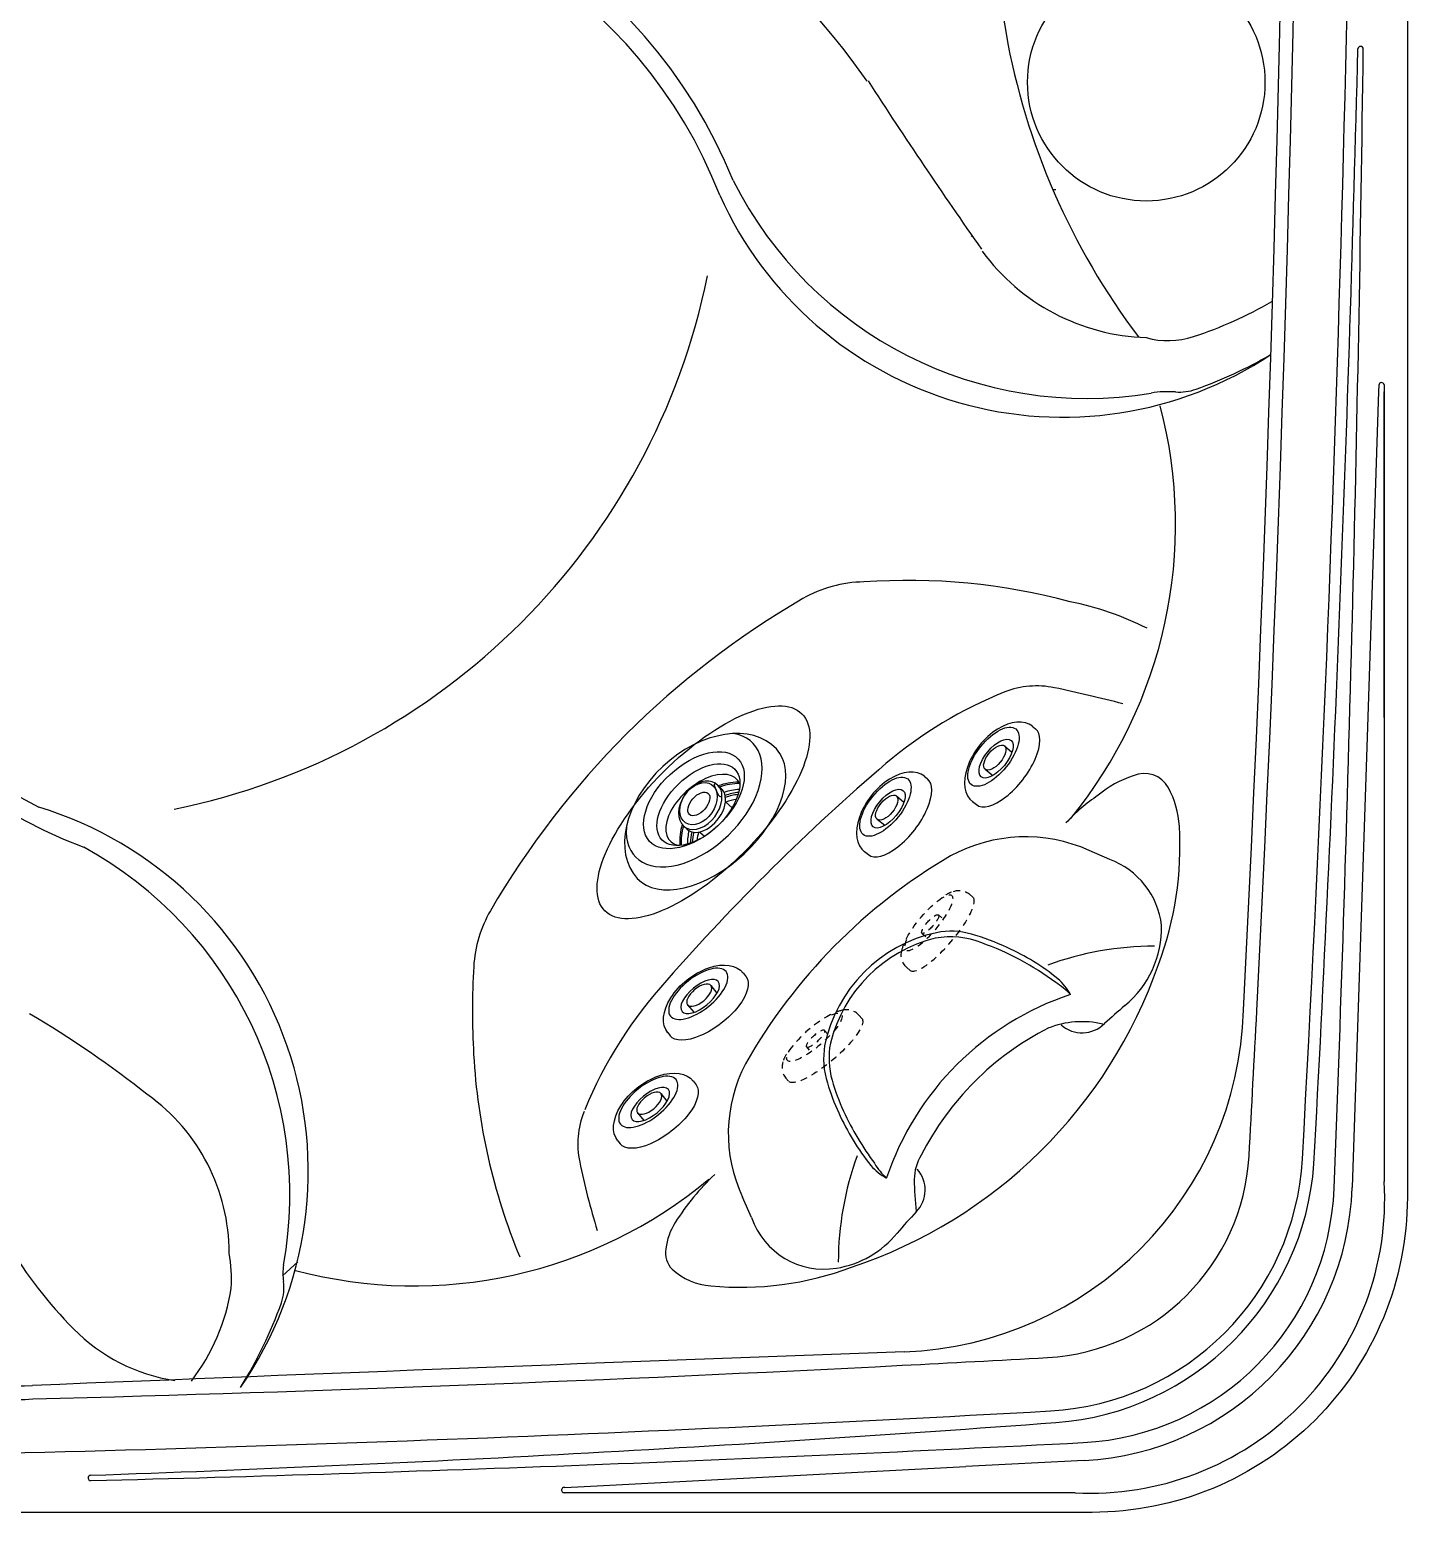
# Model space of a CAD drawing. Header units: inches. Extents: x 2 to 86, y -22 to 129.
# Drawn here: x 60.67 to 86.44, y 5 to 32.73 of the extents above; entities that cross this region are included whole.
import ezdxf

# ---------------------------------------------------------------- set-up
doc = ezdxf.new("R2010")
doc.units = ezdxf.units.IN
doc.header["$MEASUREMENT"] = 0
doc.linetypes.add('HIDDEN', pattern=[0.375, 0.25, -0.125])
doc.layers.add('1', color=4, linetype='Continuous')

# ---------------------------------------------------------------- blocks, each defined once
blk = doc.blocks.new('ASDEEE558')
at = {"layer": '1', "linetype": 'Continuous'}
for p, q in [((16.315318, 80.890462), (16.242442, 80.952465)), ((15.13424733870228, 79.53324027006609), (15.077647, 79.58308799999999))]:
    blk.add_line(p, q, dxfattribs=at)
at = {"layer": '1', "color": 3, "linetype": 'Continuous'}
for p, q in [((16.05104821884129, 80.30033029388892), (15.91253274989026, 80.41929732936433)), ((15.67013192351692, 79.88070126782952), (15.53594459636145, 80.00183123790191))]:
    blk.add_line(p, q, dxfattribs=at)
at = {"layer": '1', "linetype": 'Continuous'}
for centre, major_axis, ratio, start_param, end_param in [((15.6600445, 80.2677765), (0.582397499999999, 0.6846885000000071), 0.4445330316376599, 6.283082548099466, 9.42477796076938), ((15.72478266935114, 80.21185113503304), (0.5905353306488585, 0.6786108649669559), 0.607839720511291, 3.134376862079341, 6.29674373038474)]:
    blk.add_ellipse(centre, major_axis=major_axis, ratio=ratio, start_param=start_param, end_param=end_param, dxfattribs=at)
at = {"layer": '1', "color": 3, "linetype": 'Continuous'}
for centre, major_axis, ratio in [((15.88439733963685, 80.07213013270473), (-0.439352679878084, -0.5007425938470078), 0.4579272147132377), ((15.8367828027213, 80.1099831310056), (-0.2943449982336119, -0.3266181445212623), 0.4561377166963836), ((15.8605900711791, 80.09051578085922), (-0.1904581476621843, -0.2098145130296984), 0.4722063993110425)]:
    blk.add_ellipse(centre, major_axis=major_axis, ratio=ratio, dxfattribs=at)
blk = doc.blocks.new('HIDMIN')
at = {"layer": '1', "color": 3, "linetype": 'HIDDEN', "ltscale": 0.5}
for p, q in [((0.236356685516391, 0.9010129556122166), (0.3163020652977622, 0.9007525774996168)), ((0.5058026160121543, 0.2273658355886639), (0.4253463749518502, 0.2276297921431407)), ((0.5171570719015506, -0.230719735823719), (0.4238435667347318, -0.23041359784132)), ((0.2304396751934306, -0.9025429581249043), (0.3103850549748017, -0.902803336237497))]:
    blk.add_line(p, q, dxfattribs=at)
for centre, radius, start, end in [((0.3096049180361007, 0.5890097520907176), 0.3114639775610698, 30.27087461294235, 88.76285393969697), ((0.2013169089681313, 0.4835603644320798), 0.4595934255637201, 14.60383785448276, 34.8240888564348), ((-1.668702907865274, -0.003677073623244098), 2.39204638395426, 348.1275426584984, 14.60383785448572), ((-0.1768695107352372, -0.3173067687629541), 0.867602068649197, 332.1339116837107, 348.1275426584984), ((0.3075017148589936, -0.5902531910280686), 0.3121760650329553, 270.5202515535206, 334.8692595429664)]:
    blk.add_arc(centre, radius, start, end, dxfattribs=at)
at = {"layer": '1', "color": 3, "linetype": 'HIDDEN', "ltscale": 0.5, "extrusion": (0, 0, -1)}
for centre, major_axis, ratio, start_param, end_param in [((0.2333981803549108, -0.0007650012563473751), (0.002958505489128493, 0.9017779568674892), 0.2588200079833026, 3.141586493185122, 6.283185305775769), ((0.5457577790245125, -0.00178977400734226), (0.002187163073893778, 0.6666662241523227), 0.2637641956731417, 8.735609790928956, 13.26143311362753), ((0.5114798439568489, -0.001676950117527554), (-0.005677227944686557, 0.2290427857061918), 0.2624851506142757, 3.141592653589542, 9.424777960769127)]:
    blk.add_ellipse(centre, major_axis=major_axis, ratio=ratio, start_param=start_param, end_param=end_param, dxfattribs=at)
blk = doc.blocks.new('HHPILLOW')
at = {"layer": '1', "color": 4, "linetype": 'Continuous'}
for p, q in [((-2.493662856348354, 4.753440000292542), (-2.105674256348355, 4.600845000292548)), ((-2.493535056348177, -4.721047999707391), (-2.104629956348356, -4.568089999707457))]:
    blk.add_line(p, q, dxfattribs=at)
for centre, radius, start, end in [((-3.119004480416805, 3.459933230967845), 1.436736548251412, 64.19870674311935, 144.2451829579542), ((-3.046013074246378, 1.97333275746886), 2.790709171274251, 17.21278817419931, 70.30863569432098), ((-2.775510644526026, 3.212609205210594), 1.860006189274408, 144.2451829579545, 185.5942556030285), ((-10.99441199381275, 2.407570811759829), 6.398227653638791, 0.8252452733079668, 5.594255603028535), ((-10.49181935035516, 0), 10.49181935035516, 345.3047972418675, 15.47362786403677), ((-4.010785977012585, 2.50816465960218), 0.5861228147119968, 180.8252452733078, 266.9136513492448), ((-7.360403336172316, -1.092366797708202), 4.530513219578506, 44.7353245835756, 52.33768680706847), ((-3.671249686693427, 1.427680425685203), 1.017060497694795, 75.13863876116727, 94.72266359589366), ((-4.229530244427762, -3.122801297396499), 5.59356530952322, 69.8471983880498, 81.54951745679234), ((-4.762941381420456, 1.481207604623073), 0.8739993319092445, 13.58559010926897, 44.7353245835756), ((-3.656439884655223, -1.561218937882739), 3.930143527169514, 60.85987769514308, 69.8471983880498), ((-9.079296851456325, 0.002766516183061896), 5.43337025035915, 342.019837563144, 18.05253914430314), ((-2.481550809332161, 0.5461660116369345), 1.517378378056258, 34.44500970583191, 60.85987769514308), ((-3.534976419895143, 0.01605033516303678), 2.690629813737361, 328.9514312109356, 31.06438648313755), ((-2.51206816861577, -0.492755693265071), 1.554554322597792, 293.0023584904462, 325.5708079882411), ((-4.003316947791051, -2.480668104789078), 0.591956896565789, 93.7208307348171, 179.9264290603185), ((-5.476981758617837, -1.002620195299642), 1.70341256026332, 301.6980798579719, 336.9533845754468), ((-4.133094337513969, 2.742415530218985), 5.170965863734945, 278.0715625138498, 295.5287253823751), ((-80.29190557129641, 1.855028273967328), 75.82065550482886, 356.3386680349637, 356.7224094113108), ((-3.709021773285203, -1.149635383012711), 1.264283361323205, 267.6769354812565, 283.8190420852181), ((-3.152735730338682, -1.832809565125114), 2.929212312086789, 290.9658518163026, 343.5656369317051), ((-2.737128605431531, -3.16569070989361), 1.897329023735506, 174.5894660761836, 226.1126998811895), ((-3.118934661575695, -3.349291592975266), 1.507594211195228, 231.7422641605146, 294.508790775817)]:
    blk.add_arc(centre, radius, start, end, dxfattribs=at)
at = {"layer": '1', "color": 3, "linetype": 'Continuous'}
for centre, radius, start, end in [((-8.343842003758988, 0.08990888871185021), 5.811248817310541, 24.91736302086631, 44.94840016262117), ((-8.62058809854521, 0.01949486940539913), 5.43499356366448, 333.4140667197293, 26.46126074836484), ((-3.452289777500983, 1.376618691446335), 1.111896364388132, 86.48936324076274, 105.9330261561958), ((-3.922225932262705, -2.198487745685124), 4.715708637488957, 69.3637612481715, 83.44877837011721), ((-3.754596085311849, -1.817334919903196), 4.299992489900039, 61.69831124189577, 69.6641410816807), ((-2.408811534261371, 0.6285570708679913), 1.508630504570383, 35.76937891369361, 62.6585324046079), ((-3.453319780722353, 0.01518371013122177), 2.716996479879117, 327.0779087548007, 33.38863537225082), ((-2.257117530451403, -0.7593286333198783), 1.291945886492554, 297.8632999343325, 327.0779087548007), ((-3.751636236140003, 1.839408260139109), 4.289209647383383, 289.7146680394328, 299.2887159989647), ((-3.770839475062939, 1.593224760737822), 4.065192295565401, 275.4073437173614, 291.1400841040647), ((-3.474919522467284, -1.533004503037127), 0.9249887945121534, 252.0318145650573, 275.4073437173614), ((-8.354160519047062, -0.05085203773216307), 5.823696528221809, 315.0702392536522, 335.0709258513776)]:
    blk.add_arc(centre, radius, start, end, dxfattribs=at)
blk = doc.blocks.new('DJET')
at = {"layer": '1', "color": 3}
for p, q in [((-0.4074639776511333, -0.9513757469514417), (-0.4189562220567211, -0.7811397546592929)), ((0.3286011020711612, -0.8619297311053913), (0.3199698123819701, -0.7458641636799115)), ((0.4752864187718728, -1.144480516544078), (0.465439731993655, -1.043781440415373)), ((-0.5054730546229678, -1.322289174947642), (-0.5163991316887007, -1.197587794502866))]:
    blk.add_line(p, q, dxfattribs=at)
for centre, radius, start, end in [((-0.09270589780933847, -0.1654028397341136), 0.8383632270529605, 301.8627708723123, 312.4887756188391), ((-0.09403172154000572, -0.134634206444403), 0.9499166488385157, 302.4477167258964, 314.0948202249757), ((-0.08742232977394337, -0.2099142158973564), 1.099806104835314, 227.0995169234957, 247.1712784702112), ((-0.08575631598614564, -0.2438961408461893), 1.100938219386799, 227.4705237052358, 247.2792219320848), ((-0.0947454275452344, -0.152354391363474), 1.028673077086223, 230.1492871983586, 246.3611710008321), ((-0.0963157463738753, -0.1162191022995955), 1.000976032993049, 232.4012615285123, 247.3356633689342), ((-0.09403172154000572, -0.134634206444403), 0.9499166488385157, 232.4820840081244, 247.1977862824479), ((-0.09270589780933847, -0.1654028397341136), 0.8383632270529605, 233.9501095362016, 247.9025083026557), ((-0.2835580701056131, -1.246924828184248), 0.2277501276021413, 133.0512782683656, 183.2756685803951), ((-0.4233350630927646, -1.097301051794688), 0.02299446289511815, 37.66886266775146, 133.0512782683656), ((-0.4481359514688279, -1.116447836467742), 0.05432629060371515, 345.5451126741934, 37.66886266775375), ((-0.0963157463738753, -0.1162191022995955), 1.000976032993049, 302.1019349822191, 314.3261960714725), ((-0.0947454275452344, -0.152354391363474), 1.028673077086223, 302.6276825444072, 316.7483128823287), ((-0.08742232977394337, -0.2099142158973564), 1.099806104835314, 300.8468104466455, 319.9046418154891), ((-0.08575631598614564, -0.2438961408461893), 1.100938219386799, 300.7379981267518, 320.6078990130382), ((-0.2101467602807361, -1.242723236669519), 0.301281575170216, 183.2756685803951, 194.0658975831051), ((-0.4830322460725256, -1.3110946898897), 0.01996121691073762, 194.0658975831051, 337.7176049123825), ((-1.384589826402987, -0.875050883139636), 1.0213931698604, 334.2579018639182, 345.5451126741934)]:
    blk.add_arc(centre, radius, start, end, dxfattribs=at)
at = {"layer": '1'}
for ratio, start_param, end_param in [(0.5760504300003711, 3.141592653589793, 6.283185307179586), (0.6805554616189499, 0, 3.141592653589793)]:
    blk.add_ellipse((-2.842170943040401e-14, -1.023523093388476), major_axis=(-1.776794326201099, 5.684341886080801e-14), ratio=ratio, start_param=start_param, end_param=end_param, dxfattribs=at)
at = {"layer": '1', "color": 3}
for centre, major_axis, ratio, start_param, end_param in [((-0.0003474770929585702, -1.374141399243243), (-1.527440905819986, -0.02896965689136266), 0.6021119160222943, 2.543963615501947, 6.713544293800673), ((-0.02547969984755127, -1.120684617459176), (-0.4909194318411743, -0.07690317704374827), 0.6439613521538464, 3.066953690870615, 6.283185307179586), ((0.0001981764947913689, -1.114182934949994), (-0.8494810334826756, 0.01182251886068703), 0.5601943554485722, 6.090795812522201, 9.810754600474647), ((-0.01637281351310094, -1.224935139792677), (-0.4891002411098306, -0.09735403515494179), 0.6958044445326836, 6.134648807463106, 11.85135490372118)]:
    blk.add_ellipse(centre, major_axis=major_axis, ratio=ratio, start_param=start_param, end_param=end_param, dxfattribs=at)
for centre, major_axis, ratio in [((0.005513859336531368, -1.37385802600852), (-1.13128765002927, 0.001447887016614487), 0.5800984293587216), ((0.0004222463477390193, -1.256025539167297), (-0.9488492454287593, -0.02145484782044479), 0.5652679501032902), ((-0.01390347051918184, -1.267236658664174), (-0.422576341106588, -0.09439388886977575), 0.6950040949700546), ((-0.01437841321794053, -1.260157022430519), (-0.26234086016894, -0.02634141782582573), 0.5606157790302414)]:
    blk.add_ellipse(centre, major_axis=major_axis, ratio=ratio, dxfattribs=at)
blk = doc.blocks.new('RHYTHM')
at = {"layer": '1', "color": 3, "linetype": 'Continuous'}
for p, q in [((77.42811991717127, 24.7324085999995), (77.37594991717128, 24.7324085999995)), ((75.85845791717122, 23.85608959999951), (75.84883091717126, 23.8690595999995)), ((83.46934215394373, 21.07899163945829), (83.46531415394378, 20.9583856394583)), ((83.56876965394378, 21.08462663945829), (83.56929635394374, 14.8644606394583)), ((83.46531415394378, 20.9583856394583), (83.26295485394377, 14.87754663945829)), ((83.56990891717123, 14.8656895999995), (83.56990891717123, 20.95616059999949)), ((83.26295485394377, 14.87754663945829), (82.97006125394375, 6.0759276394583)), ((83.56929635394374, 14.8644606394583), (83.56927505394373, 6.186047639458295)), ((63.24995091717125, 4.686959599999497), (62.96857491717128, 4.422981599999503)), ((68.97037505394377, 0.5029576394582875), (75.74641905394373, 0.8550346394582959)), ((77.95841215394375, 0.969950639458304), (75.74641905394373, 0.8550346394582959)), ((68.97619405394374, 0.366495639458293), (68.23489105394373, 0.366495639458293)), ((68.24341605394375, 0.4651926394582944), (68.97037505394377, 0.5029576394582875)), ((77.78763755394374, 0.366495639458293), (68.97619405394374, 0.366495639458293))]:
    blk.add_line(p, q, dxfattribs=at)
at = {"layer": '1', "color": 4}
blk.add_lwpolyline([(5.895410999999967, 0, -0.4142478893418395), (0, 5.893807639458288), (0, 77.9771896, -0.4141642902512225), (5.893808999999976, 83.8725806), (78.10722995394377, 83.8725806, -0.4142135623730976), (84.00222995394381, 77.97758060000001), (84.00222995394375, 5.893807639458288, -0.4142478893418396), (78.10681895394379, 0)], format="xyb", close=True, dxfattribs=at)
at = {"layer": '1', "color": 3, "linetype": 'Continuous'}
blk.add_circle((42.40132891717127, 41.9363005999995), 17.60271415257207, dxfattribs=at)
at = {"layer": '1', "color": 2}
blk.add_circle((79.11991258805199, 26.74414818193368), 2.220195096533497, dxfattribs=at)
at = {"layer": '1', "color": 3, "linetype": 'Continuous'}
for centre, radius, start, end in [((-550.7900660999999, 41.93630159999999), 633.81493, 356.8049500000003, 3.195049999999738), ((-550.7900660999999, 41.93630159999999), 632.81493, 357.0510499999995, 2.948950000000141), ((89.50298019128422, 29.97250580282306), 13.21066491854782, 177.3443593065437, 190.0920667005451), ((89.57100135970342, 29.98461250138587), 13.27975508791513, 190.0920667005451, 217.0447256760852), ((158.9183816078346, 81.71244258958193), 101.2117853475991, 212.8771213670998, 215.0254036905222), ((73.85418238629165, 15.09434735959432), 2.304830643911905, 90.46346300906748, 120.0986252183941), ((74.66794238907335, 5.752216934975095), 11.67659373422737, 74.95976937357104, 94.08798111489527), ((80.76744641217562, 3.167681539631801), 16.09027866248003, 120.0986252183941, 149.8421760873941), ((76.56281411428779, 11.40694815474072), 5.735329859225372, 63.35898173866537, 78.58428747939818), ((79.49249182148918, 7.815928074474925), 8.109790122995634, 111.8355654986326, 130.2565451362917), ((77.06891910616412, 13.82701171931978), 1.628596695818049, 78.21113357025297, 111.3463084619847), ((71.8311279173007, -11.2692415172433), 27.26560867170631, 75.44475171423532, 78.21113357025297), ((100.5074243155501, -16.64294114710694), 40.35653945810063, 130.5861158163615, 138.7754418552751), ((68.88016258083985, 10.07453648783043), 2.342109251165962, 149.8421760873941, 176.6936565891291), ((81.03498519520161, 9.37234364111444), 14.51719806318612, 176.6936565891291, 183.1883871785981), ((76.26861053065556, 4.376642348719173), 8.275212220212405, 137.638796416409, 157.6034220006017), ((-550.7900660999999, 41.93630159999999), 632.81493, 356.8049500000003, 357.0510499999995), ((78.12014674421414, 9.209971496616248), 11.59784061527674, 183.1883871785981, 202.4637045633959), ((70.1382079157284, 6.886331212952058), 1.649126072627011, 158.4019210624678, 191.6998473255245), ((65.21144645220443, 9.475920754159432), 8.625594790620532, 197.8774622487527, 224.4914778426167), ((77.04741989999997, 6.889200599999995), 4, 273.1950499999981, 356.8049500000003), ((82.36356034833562, 9.418046017741233), 14.13386964044787, 191.6998473255245, 197.0649396924999), ((77.04741989999997, 6.889200599999995), 5, 273.1950499999981, 356.8049500000003), ((61.44312761859953, 5.773905757571896), 3.343063023876442, 224.4914778426167, 261.5530141528373), ((42.00031889999997, 634.7266836), 632.81493, 272.9489500000026, 273.1950499999981), ((42.00031889999997, 634.7266836), 632.81493, 271.4756700000003, 272.9489500000026)]:
    blk.add_arc(centre, radius, start, end, dxfattribs=at)
at = {"layer": '1', "color": 2}
for centre, radius, start, end in [((-550.7981820322841, 41.93629909999962), 632.5730276009479, 357.0510852383091, 2.948914761690895), ((42.40132891717127, 41.9363005999995), 16.388185, 185.6495163686283, 354.3504836313717), ((58.39217803693123, 25.674972848753), 12.77994337768349, 281.4897390183331, 348.4759823061628), ((74.35356864953371, 9.584412415516198), 6.586399529174628, 272.0886805116265, 358.3366557264846), ((58.0253150875414, 8.850357613022553), 6.484237041663583, 230.1265526256184, 272.3431891246656), ((208.4599355106686, -3667.533651471444), 3672.976315440701, 92.0886805116266, 92.34318912466561)]:
    blk.add_arc(centre, radius, start, end, dxfattribs=at)
at = {"layer": '1', "color": 3}
for centre, radius, start, end in [((60.93895389883482, 17.57858034967448), 15.88708440884699, 35.31728170121836, 93.45532297522836), ((62.5811775665652, 21.34423145286013), 9.50609831165028, 21.99797885213312, 249.4793898822972), ((62.61904468964315, 21.30879438240069), 9.149040784186484, 21.30206311717582, 242.5834784647052), ((-644.1134276780299, 45.57030443195205), 727.418679525073, 356.9224961566434, 358.5660564063282), ((-749.413459986064, 37.97166507656716), 832.6584447057708, 357.8037362763868, 359.2701420689312), ((83.12743401005383, 27.36574955933122), 0.04999801237827763, 359.3652163620933, 178.4859172922777), ((77.99870766525345, 28.22224369456363), 7.389897182664673, 206.6727076378038, 279.4306539228618), ((77.56105873975497, 27.51612061225087), 7.0360968340478, 204.1942936610428, 303.5648670673153), ((79.24050813379318, 25.92255809193855), 3.954131015735925, 216.2409919946767, 268.2290954343205), ((77.557868735564, 29.3911825144464), 7.79716695380805, 288.2897019737659, 300.1088948465162), ((79.53304257172579, 23.41520581797349), 1.503232638942237, 253.9848270248048, 288.2897019737694), ((77.19624721936248, 28.99800892167509), 8.487815489637159, 289.6625387583314, 299.9751242440473), ((83.51930588336091, 21.07717678390995), 0.0499966794691145, 10.5643245697686, 177.9197335953085), ((79.52319834456256, 19.04401930509944), 1.914073731663007, 85.7394913066258, 99.43065392285857), ((79.73535841667479, 21.89191011818136), 0.9417088194838796, 265.7394913066258, 289.6625387583314), ((70.96620731391033, 18.47999377386188), 8.701153995976654, 320.7117535774277, 14.72836467736046), ((79.46566933921298, 11.93397886398944), 1.932351202776446, 107.8169276527141, 130.2144406049582), ((79.08427192694808, 13.30843345838906), 0.5103614137022808, 28.44581927198482, 114.2797724317887), ((80.0372424745878, 10.68713154360154), 3.274329841430699, 123.7515958258825, 137.6743221251699), ((78.01591487219957, 12.7296703373901), 1.725414312410564, 3.439195444552293, 28.44581927198397), ((56.33912913750191, 6.385844940283135), 7.108707893872843, 325.2359730425652, 73.09435653584512), ((73.47617572666786, 12.4568434583427), 6.273344172841997, 339.3677292799961, 3.439195444552293), ((55.67919893399528, 5.931597992761439), 7.424229045240336, 349.8374818675282, 61.26144853451972), ((70.71879045853558, 13.25406059794601), 9.137572260968795, 288.4187267125835, 340.7820373112117), ((47.80849248523572, -8.223839242047802), 20.41374877779015, 51.71447209502314, 59.27872913616481), ((58.33363801792819, 4.849941618482092), 3.634739041797749, 0.003231823941428597, 54.40140651080801), ((77.04739205687093, 6.888419204702657), 5.221981540991466, 274.2024300728743, 355.9274754651805), ((65.42401210693572, 12.85389689607678), 8.619163643322135, 255.1063529348971, 309.7968652893729), ((74.38715511070524, 2.818908787853886), 4.836827279674792, 133.6197049308385, 147.4783190957281), ((78.07982546610083, 5.857972344380073), 5.499244509631258, 266.9543050820907, 3.42019670468749), ((77.6825046079311, 6.253274343318211), 4.954517796130837, 272.9684793172736, 357.7873667551879), ((77.68396271733974, 6.251850300381534), 5.289025101217913, 272.9744346944349, 358.0938858631457), ((71.28750751566633, 4.795251441916506), 1.160722615808759, 147.4783190957281, 173.3037358363817), ((59.4668260893701, 4.382815467155112), 2.544829199173448, 355.7776013498391, 10.58182285780477), ((70.53679157778288, 4.847414409597562), 0.4106029677201811, 168.3115189192652, 226.551899980221), ((63.89634181084989, 4.460708609315574), 0.9235242848746916, 169.9632249891889, 188.9699726776089), ((71.04496656069875, 5.383891514265642), 1.149554587986747, 226.551899980221, 266.6848470250383), ((71.54530850089884, 10.04419588196623), 5.83552867639036, 264.4259394647002, 290.6776342729227), ((58.29660078970664, 4.748245796383173), 3.749125920617404, 322.295958987018, 351.5209355398089), ((62.18915447657889, 4.191233762103693), 0.804800131308521, 340.1883621679142, 8.969972677608299), ((55.02672190210228, 6.771511669848337), 8.417833328735094, 328.1742809319887, 340.1883621679142), ((57.36172943853597, 16.11124824879764), 14.02084102973366, 269.0198405879067, 273.8242058248399), ((42.00031874999911, 633.9426752990054), 633.0321324709981, 271.0187338699311, 273.1990002092274), ((43.56790498553471, 455.5224879275498), 455.1035222265668, 271.9909580936728, 274.2670583786731), ((41.69280793387628, 704.1565060885679), 703.785097310119, 271.4402461383762, 272.9521479176165), ((59.38083954000115, 0.6437344097836757), 0.05000063746240137, 92.0945845834893, 271.3494391349217), ((68.23518115238056, 0.4161872575198942), 0.04969246484813443, 80.46109305534058, 269.6655124567571)]:
    blk.add_arc(centre, radius, start, end, dxfattribs=at)
at = {"layer": '1', "color": 3, "linetype": 'Continuous'}
blk.add_ellipse((70.83775019105457, 13.09092298235947), major_axis=(-1.840950907153502, -1.844182895265184), ratio=0.4082137437010701, dxfattribs=at)
at = {"layer": '1'}
for name, p, rotation in [('DJET', (71.59970726715244, 12.31613839672242), 222.9377165389907), ('HIDMIN', (73.26717249704205, 8.470048807036989), 130.6877526176989)]:
    blk.add_blockref(name, p, dxfattribs=dict(at, rotation=rotation))
at = {"layer": '1', "linetype": 'Continuous', "rotation": 182.5623211347502}
for p in [(88.55038599082599, 94.83336503409186), (86.52971894169298, 93.89849155389304)]:
    blk.add_blockref('ASDEEE558', p, dxfattribs=at)
at = {"layer": '1', "color": 1, "linetype": 'Continuous', "rotation": 135.0000000000005}
blk.add_blockref('HHPILLOW', (73.33511288542798, 10.63660113568305), dxfattribs=at)
at = {"layer": '1', "xscale": -1, "rotation": 319.3122593010266}
blk.add_blockref('HIDMIN', (75.46755150811026, 10.67042827583029), dxfattribs=at)
at = {"layer": '1', "linetype": 'Continuous', "xscale": -1, "rotation": 267.4376907839742}
for p in [(-9.960888479855726, -2.592135939731094), (-10.89576153971331, -4.612803183337377)]:
    blk.add_blockref('ASDEEE558', p, dxfattribs=at)

msp = doc.modelspace()

# ---------------------------------------------------------------- block references
msp.add_blockref('RHYTHM', (2.434746973028595, 4.99856079999013))

doc.saveas('drawing.dxf')
